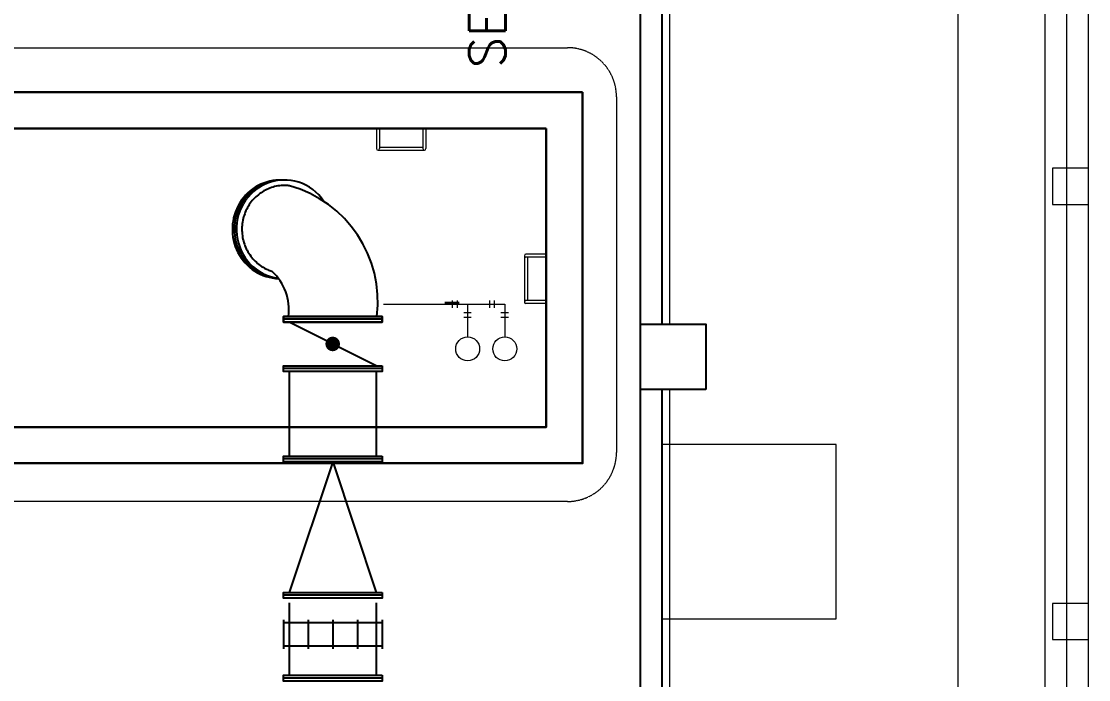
# Model space of a CAD drawing. Header units: inches. Extents: x 25480 to 951550, y -607927 to 1377809.
# Drawn here: x 502646 to 510006, y 357970 to 362507 of the extents above; entities that cross this region are included whole.
import ezdxf

# ---------------------------------------------------------------- set-up
doc = ezdxf.new("R2010")
doc.units = ezdxf.units.IN
doc.header["$MEASUREMENT"] = 0
doc.linetypes.add('CENTER', pattern=[2, 1.25, -0.25, 0.25, -0.25])
doc.linetypes.add('HIDDEN', pattern=[0.375, 0.25, -0.125])
doc.layers.add('DIM', color=251, linetype='Continuous', lineweight=0)
doc.layers.add('M-X-BKGD', color=8, linetype='Continuous')
doc.layers.add('PIPE FLOOR PLAN', color=251, linetype='Continuous')
doc.styles.add('SIMPLEX', font='simplex.shx')

# ---------------------------------------------------------------- blocks, each defined once
blk = doc.blocks.new('123')
at = {"ltscale": 10}
for p, q in [((-766870.9, -1070856.2), (-766870.9, -1071196.2)), ((-766870.9, -1070856.2), (-766870.9, -1071196.2)), ((-767738.7, -1072026.2), (-768078.7, -1072026.2)), ((-767738.7, -1072026.2), (-768078.7, -1072026.2))]:
    blk.add_line(p, q, dxfattribs=at)
at = {"layer": 'DIM', "color": 8, "lineweight": 0}
for p, q in [((-767020.9, -1070866.2), (-767020.9, -1071186.2)), ((-767020.9, -1070866.2), (-767020.9, -1071186.2)), ((-766870.9, -1070856.2), (-767010.9, -1070856.2)), ((-766870.9, -1070856.2), (-767010.9, -1070856.2)), ((-766870.9, -1070876.2), (-767010.9, -1070876.2)), ((-766870.9, -1070876.2), (-767010.9, -1070876.2)), ((-767000.9, -1070876.2), (-767000.9, -1071176.2)), ((-767000.9, -1070876.2), (-767000.9, -1071176.2)), ((-766870.9, -1071176.2), (-767010.9, -1071176.2)), ((-766870.9, -1071176.2), (-767010.9, -1071176.2)), ((-766870.9, -1071196.2), (-767010.9, -1071196.2)), ((-766870.9, -1071196.2), (-767010.9, -1071196.2)), ((-767748.7, -1071876.2), (-768068.7, -1071876.2)), ((-767748.7, -1071876.2), (-768068.7, -1071876.2)), ((-768078.7, -1072026.2), (-768078.7, -1071886.2)), ((-768078.7, -1072026.2), (-768078.7, -1071886.2)), ((-768058.7, -1072026.2), (-768058.7, -1071886.2)), ((-768058.7, -1072026.2), (-768058.7, -1071886.2)), ((-767758.7, -1071896.2), (-768058.7, -1071896.2)), ((-767758.7, -1071896.2), (-768058.7, -1071896.2)), ((-767758.7, -1072026.2), (-767758.7, -1071886.2)), ((-767758.7, -1072026.2), (-767758.7, -1071886.2)), ((-767738.7, -1072026.2), (-767738.7, -1071886.2)), ((-767738.7, -1072026.2), (-767738.7, -1071886.2))]:
    blk.add_line(p, q, dxfattribs=at)
at = {"layer": 'DIM', "color": 8, "linetype": 'Continuous', "lineweight": 0, "ltscale": 10}
for p, q in [((-776145.3, -1075616.2), (-744963.5, -1075616.2)), ((-773145.3, -1075616.2), (-770395.3, -1075616.2)), ((-770145.3, -1075616.2), (-767395.3, -1075616.2)), ((-767145.3, -1075616.2), (-764395.3, -1075616.2)), ((-786820, -1075766.2), (-744795.1, -1075766.2)), ((-786820, -1075766.2), (-745046.7, -1075766.2))]:
    blk.add_line(p, q, dxfattribs=at)
at = {"layer": 'DIM', "color": 8, "lineweight": 30}
for points in [[(-766620.9, -1072276.2), (-766620.9, -1064446.3), (-769179.7, -1064446.3), (-769179.7, -1072276.2)], [(-766620.9, -1072276.2), (-766620.9, -1064446.3), (-769179.7, -1064446.3), (-769179.7, -1072276.2)], [(-766870.9, -1072026.2), (-768929.7, -1072026.2), (-768929.7, -1064696.3), (-766870.9, -1064696.3)], [(-766870.9, -1072026.2), (-768929.7, -1072026.2), (-768929.7, -1064696.3), (-766870.9, -1064696.3)]]:
    blk.add_lwpolyline(points, close=True, dxfattribs=at)
at = {"layer": 'DIM'}
for points in [[(-770395.3, -1075516.2), (-770395.3, -1075766.2), (-770145.3, -1075766.2), (-770145.3, -1075516.2)], [(-767395.3, -1075516.2), (-767395.3, -1075766.2), (-767145.3, -1075766.2), (-767145.3, -1075516.2)]]:
    blk.add_lwpolyline(points, close=True, dxfattribs=at)
at = {"layer": 'DIM', "color": 8, "lineweight": 0}
for centre, start, end in [((-767010.9, -1070866.2), 90, 270), ((-767010.9, -1070866.2), 90, 270), ((-767010.9, -1071186.2), 90, 270), ((-767010.9, -1071186.2), 90, 270), ((-768068.7, -1071886.2), 0, 180), ((-768068.7, -1071886.2), 0, 180), ((-767748.7, -1071886.2), 0, 180), ((-767748.7, -1071886.2), 0, 180)]:
    blk.add_arc(centre, 10, start, end, dxfattribs=at)
at = {"layer": 'PIPE FLOOR PLAN', "color": 8}
for p, q in [((-773270.9, -1072676.2), (-763445.9, -1072676.2)), ((-773270.9, -1072676.2), (-763445.9, -1072676.2)), ((-773270.9, -1072826.2), (-768670.9, -1072826.2)), ((-773270.9, -1072826.2), (-768670.9, -1072826.2)), ((-768220.9, -1072826.2), (-763145.9, -1072826.2)), ((-768220.9, -1072826.2), (-763145.9, -1072826.2))]:
    blk.add_line(p, q, dxfattribs=at)
blk.add_lwpolyline([(-768670.9, -1073126.2), (-768670.9, -1072676.2), (-768220.9, -1072676.2), (-768220.9, -1073126.2)], close=True, dxfattribs=at)
blk.add_lwpolyline([(-768670.9, -1073126.2), (-768670.9, -1072676.2), (-768220.9, -1072676.2), (-768220.9, -1073126.2)], close=True, dxfattribs=at)
blk = doc.blocks.new('PT-PA')
at = {"layer": 'DIM', "color": 8}
for p, q in [((175464.7, 21566.2), (175464.7, 20729.8)), ((175490.3, 21091.7), (175439.1, 21091.7)), ((175490.3, 21058.6), (175439.1, 21058.6)), ((175464.7, 20985.6), (175239.3, 20985.6)), ((175375.4, 21011.8), (175375.4, 20960.5)), ((175408.5, 21011.8), (175408.5, 20960.5)), ((175490.3, 20835.9), (175439.1, 20835.9)), ((175375.4, 20755.9), (175375.4, 20704.7)), ((175408.5, 20755.9), (175408.5, 20704.7)), ((175490.3, 20802.8), (175439.1, 20802.8)), ((175464.7, 20729.8), (175239.3, 20729.8))]:
    blk.add_line(p, q, dxfattribs=at)
for centre in [(175156.7, 20985.6), (175156.7, 20729.8)]:
    blk.add_circle(centre, 82.6, dxfattribs=at)

msp = doc.modelspace()

# ---------------------------------------------------------------- linework, layer by layer
at = {"layer": 'M-X-BKGD', "color": 8, "linetype": 'Continuous', "lineweight": 0, "ltscale": 10}
for p, q in [((510005.6, 341820.7), (510005.6, 383845.6)), ((510005.6, 341820.7), (510005.6, 383594)), ((509855.6, 361495.4), (509855.6, 364245.4)), ((509855.6, 361495.4), (509855.6, 364245.4)), ((509855.6, 358495.4), (509855.6, 361245.4)), ((509855.6, 358495.4), (509855.6, 361245.4)), ((509855.6, 355495.4), (509855.6, 358245.4)), ((509855.6, 355495.4), (509855.6, 358245.4))]:
    msp.add_line(p, q, dxfattribs=at)
at = {"layer": 'M-X-BKGD', "color": 8, "linetype": 'HIDDEN', "lineweight": 0, "ltscale": 10}
for p, q in [((509105.6, 341820.7), (509105.6, 383508.9)), ((509705.6, 341820.7), (509705.6, 383508.9))]:
    msp.add_line(p, q, dxfattribs=at)
at = {"layer": 'M-X-BKGD', "color": 8, "linetype": 'Continuous', "ltscale": 3.5}
for p, q in [((505665.7, 360567.5), (505565.7, 360567.5)), ((505133.2, 360453.7), (504453.2, 360453.7)), ((505133.2, 360113.7), (504453.2, 360113.7)), ((505133.2, 359491.3), (504453.2, 359491.3)), ((505133.2, 358551.3), (504453.2, 358551.3)), ((505133.2, 357979.8), (504453.2, 357979.8))]:
    msp.add_line(p, q, dxfattribs=at)
at = {"layer": 'M-X-BKGD', "color": 8, "linetype": 'HIDDEN', "ltscale": 3.5}
msp.add_line((505133.2, 360453.7), (504453.2, 360453.7), dxfattribs=at)
at = {"layer": 'M-X-BKGD', "color": 8, "linetype": 'Continuous'}
msp.add_line((505093.2, 360133.7), (504493.2, 360433.7), dxfattribs=at)
at = {"layer": 'M-X-BKGD', "color": 8, "linetype": 'Continuous', "ltscale": 10}
for p, q in [((504493.2, 360093.7), (504493.2, 359511.3)), ((505093.2, 360093.7), (505093.2, 359511.3)), ((504793.2, 359471.3), (504493.2, 358571.3)), ((504793.2, 359471.3), (505093.2, 358571.3)), ((504493.2, 358499.8), (504493.2, 357999.8)), ((505093.2, 358499.8), (505093.2, 357999.8))]:
    msp.add_line(p, q, dxfattribs=at)
at = {"layer": 'M-X-BKGD', "color": 8}
for p, q in [((504453.2, 358381.3), (504453.2, 358181.3)), ((505133.2, 358361.3), (504453.2, 358361.3)), ((504623.2, 358381.3), (504623.2, 358181.3)), ((504793.2, 358381.3), (504793.2, 358181.3)), ((504963.2, 358381.3), (504963.2, 358181.3)), ((505133.2, 358381.3), (505133.2, 358181.3)), ((505133.2, 358201.3), (504453.2, 358201.3))]:
    msp.add_line(p, q, dxfattribs=at)
at = {"layer": 'M-X-BKGD', "color": 8, "linetype": 'Continuous', "lineweight": 0, "ltscale": 10}
for points in [[(506915.7, 354419.8), (488365.7, 354419.8), (488365.7, 377969.8), (506915.7, 377969.8)], [(509755.6, 361245.4), (510005.6, 361245.4), (510005.6, 361495.4), (509755.6, 361495.4)], [(506915.7, 359969.8), (507365.7, 359969.8), (507365.7, 360419.8), (506915.7, 360419.8)], [(509755.6, 358245.4), (510005.6, 358245.4), (510005.6, 358495.4), (509755.6, 358495.4)]]:
    msp.add_lwpolyline(points, close=True, dxfattribs=at)
for points in [[(507115.7, 365969.8), (507115.7, 360419.8)], [(507115.7, 359969.8), (507115.7, 354419.8)]]:
    msp.add_lwpolyline(points, dxfattribs=at)
at = {"layer": 'M-X-BKGD', "color": 8, "linetype": 'HIDDEN', "lineweight": 0, "ltscale": 10}
msp.add_lwpolyline([(498065.6, 359535.9), (498065.6, 361987.7, -0.414214), (498403.7, 362325.8), (506411.8, 362325.8, -0.414214), (506749.9, 361987.7), (506749.9, 359535.9, -0.414214), (506411.8, 359197.8), (498403.7, 359197.8, -0.414214)], format="xyb", close=True, dxfattribs=at)
at = {"layer": 'M-X-BKGD', "color": 8, "linetype": 'Continuous', "ltscale": 3.5}
for points in [[(505133.2, 360473.7), (505133.2, 360433.7), (504453.2, 360433.7), (504453.2, 360473.7)], [(504453.2, 360473.7), (504453.2, 360433.7), (505133.2, 360433.7), (505133.2, 360473.7)], [(505133.2, 360133.7), (505133.2, 360093.7), (504453.2, 360093.7), (504453.2, 360133.7)], [(505133.2, 359511.3), (505133.2, 359471.3), (504453.2, 359471.3), (504453.2, 359511.3)], [(505133.2, 358571.3), (505133.2, 358531.3), (504453.2, 358531.3), (504453.2, 358571.3)], [(505133.2, 357999.8), (505133.2, 357959.8), (504453.2, 357959.8), (504453.2, 357999.8)]]:
    msp.add_lwpolyline(points, close=True, dxfattribs=at)
at = {"layer": 'M-X-BKGD', "color": 8, "linetype": 'CENTER', "const_width": 50}
msp.add_lwpolyline([(504793.2, 360308.7, 1), (504793.2, 360258.7, 1)], format="xyb", close=True, dxfattribs=at)
at = {"layer": 'M-X-BKGD', "color": 8, "lineweight": 0, "ltscale": 10}
msp.add_lwpolyline([(508265.7, 358389.8), (508265.7, 359589.8), (507065.7, 359589.8), (507065.7, 358389.8)], close=True, dxfattribs=at)
at = {"layer": 'M-X-BKGD', "color": 8, "linetype": 'Continuous', "ltscale": 10}
for centre, radius, start, end in [((504274.2, 360573.8), 830.2, 353.07906, 74.49566), ((504134.8, 360520.6), 356.4, 352.43452, 47.79031)]:
    msp.add_arc(centre, radius, start, end, dxfattribs=at)
at = {"layer": 'M-X-BKGD', "color": 8, "linetype": 'Continuous', "ltscale": 3.5}
for centre, start_param, end_param in [((504431.6, 361073.7), -0.042699, 3.107322), ((504445.1, 361073.7), -0.042699, 3.064696), ((504459.8, 361073.7), -0.969046, 3.01597)]:
    msp.add_ellipse(centre, major_axis=(0, 340), ratio=0.971603, start_param=start_param, end_param=end_param, dxfattribs=at)
at = {"layer": 'M-X-BKGD', "color": 8}
msp.add_open_spline([(504496.1, 361373.7), (504491.9, 361374.3), (504487.6, 361374.7), (504468.2, 361376.3), (504453, 361376.4), (504422.7, 361374), (504407.6, 361371.6), (504378, 361364.4), (504363.5, 361359.6), (504335.4, 361347.8), (504321.7, 361340.7), (504295.7, 361324.5), (504283.2, 361315.3), (504259.9, 361295.1), (504249, 361284), (504229, 361260.2), (504219.9, 361247.5), (504203.7, 361220.8), (504196.6, 361206.8), (504184.6, 361177.7), (504179.7, 361162.7), (504172.3, 361132.1), (504169.7, 361116.4), (504167, 361085), (504166.8, 361069.1), (504168.9, 361037.6), (504171.1, 361021.9), (504177.9, 360991.1), (504182.5, 360976), (504193.8, 360946.7), (504200.6, 360932.5), (504216.3, 360905.4), (504225.1, 360892.5), (504244.6, 360868.3), (504255.3, 360857), (504278.2, 360836.2), (504290.4, 360826.7), (504316.1, 360809.9), (504329.6, 360802.5), (504353.6, 360791.8), (504363.8, 360787.9), (504374.2, 360784.6)], degree=3, knots=[-0.124775, -0.124775, -0.124775, -0.124775, -0.0806, -0.0806, 0.075632, 0.075632, 0.231864, 0.231864, 0.388096, 0.388096, 0.544328, 0.544328, 0.70056, 0.70056, 0.856791, 0.856791, 1.013023, 1.013023, 1.169255, 1.169255, 1.325487, 1.325487, 1.481719, 1.481719, 1.637951, 1.637951, 1.794182, 1.794182, 1.950414, 1.950414, 2.106646, 2.106646, 2.262878, 2.262878, 2.41911, 2.41911, 2.575342, 2.575342, 2.731573, 2.731573, 2.843678, 2.843678, 2.843678, 2.843678], dxfattribs=at)

# ---------------------------------------------------------------- block references
at = {"layer": 'M-X-BKGD', "color": 8, "rotation": 90}
for name, p in [('123', (-565760.5, 1128640.7)), ('PT-PA', (526709.4, 185092.9))]:
    msp.add_blockref(name, p, dxfattribs=at)

# ---------------------------------------------------------------- texts
at = {"layer": 'M-X-BKGD', "color": 8, "style": 'SIMPLEX'}
msp.add_text('SERVICE AREA', height=250, rotation=90, dxfattribs=at).set_placement((505983.8, 362185.7))

doc.saveas('drawing.dxf')
